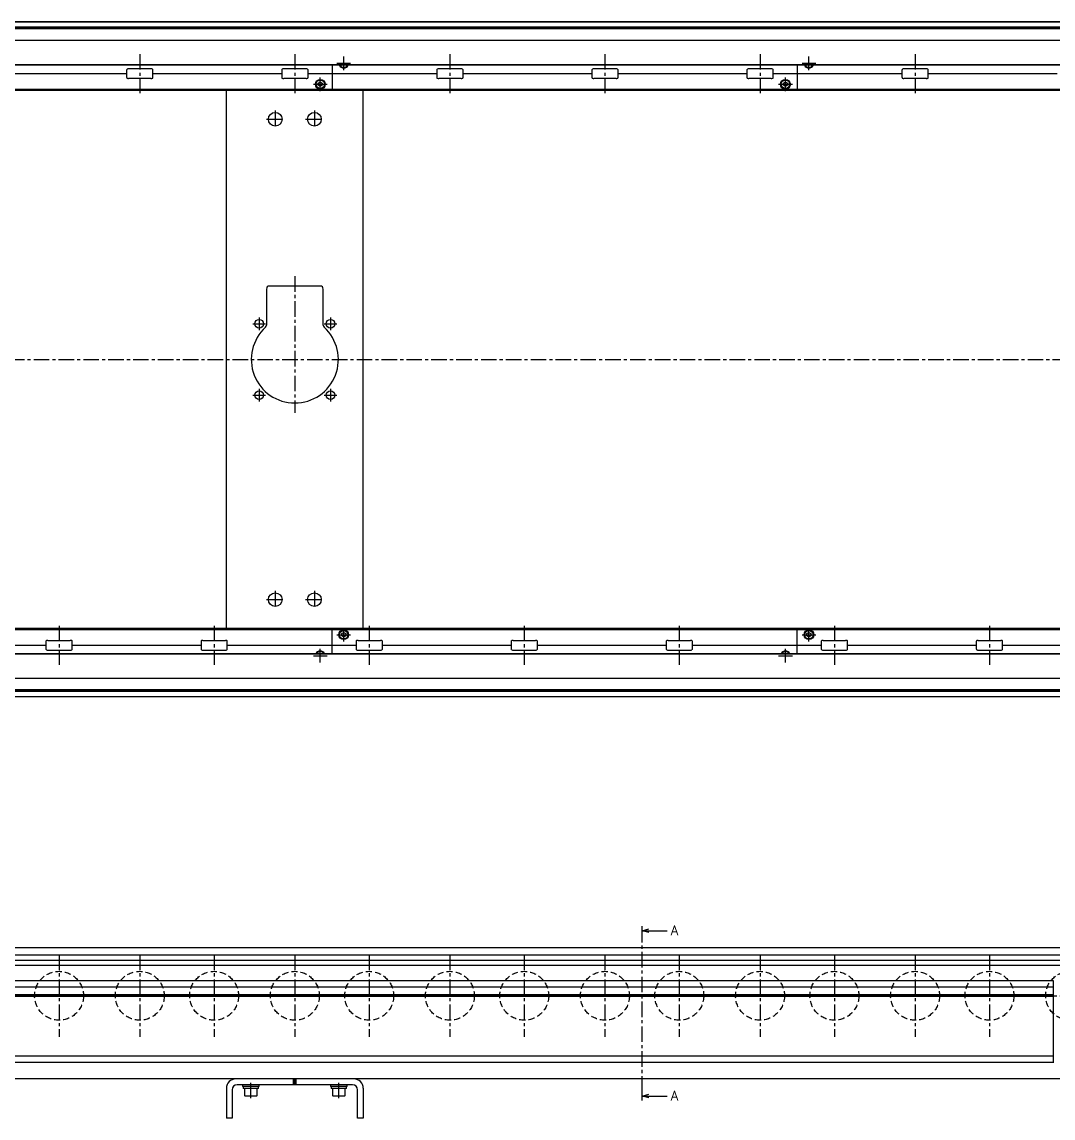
# Model space of a CAD drawing. Extents: x -10 to 3223, y -8 to 1201.
# Drawn here: x 1084 to 2138, y 28 to 1148 of the extents above; entities that cross this region are included whole.
import ezdxf

# ---------------------------------------------------------------- set-up
doc = ezdxf.new("R2010")
doc.units = 0
doc.header["$LTSCALE"] = 0.5
doc.linetypes.add('CENTER', pattern=[50.8, 31.75, -6.35, 6.35, -6.35])
doc.linetypes.add('DASHED', pattern=[19.05, 12.7, -6.35])
for name, color, linetype in [('MSM_CENTER', 1, 'CENTER'), ('MSM_CONTINUOUS', 7, 'CONTINUOUS'), ('MSM_DASHED', 4, 'DASHED'), ('MSM_PART_NUMBER', 7, 'CONTINUOUS')]:
    doc.layers.add(name, color=color, linetype=linetype)
doc.styles.get("Standard").update_dxf_attribs({"font": 'txt.shx', "height": 10, "bigfont": 'bigfont.shx'})

# ---------------------------------------------------------------- blocks, each defined once
blk = doc.blocks.new('*U88')
at = {"layer": 'MSM_PART_NUMBER'}
blk.add_text('A', height=10, dxfattribs=at).set_placement((1747.3, 214.9))
blk = doc.blocks.new('*U89')
at = {"layer": 'MSM_PART_NUMBER'}
blk.add_text('A', height=10, dxfattribs=at).set_placement((1747.3, 45.9))

msp = doc.modelspace()

# ---------------------------------------------------------------- linework, layer by layer
at = {"layer": 'MSM_CENTER'}
for p, q in [((1204.7, 1115.5), (1204.7, 1075.5)), ((1363.2, 1115.5), (1363.2, 1075.5)), ((1413.2, 1099.2), (1413.2, 1113.2)), ((1521.7, 1115.5), (1521.7, 1075.5)), ((1680.2, 1115.5), (1680.2, 1075.5)), ((1838.7, 1115.5), (1838.7, 1075.5)), ((1888.7, 1099.2), (1888.7, 1113.2)), ((1997.2, 1115.5), (1997.2, 1075.5)), ((1406.2, 1106.2), (1420.2, 1106.2)), ((1881.7, 1106.2), (1895.8, 1106.2)), ((1389.2, 1077.7), (1389.2, 1091.7)), ((1864.7, 1077.7), (1864.7, 1091.7)), ((1382.2, 1084.7), (1396.2, 1084.7)), ((1857.7, 1084.7), (1871.8, 1084.7)), ((1343.2, 1057.9), (1343.2, 1039.9)), ((1383.2, 1057.9), (1383.2, 1039.9)), ((1334.2, 1048.9), (1352.2, 1048.9)), ((1374.2, 1048.9), (1392.2, 1048.9)), ((1363.2, 888.4), (1363.2, 748.9)), ((1326.7, 846.4), (1326.7, 833.4)), ((1399.7, 846.4), (1399.7, 833.4)), ((1320.2, 839.9), (1333.2, 839.9)), ((1393.2, 839.9), (1406.2, 839.9)), ((359.7, 803.4), (2365.9, 803.4)), ((1326.7, 773.4), (1326.7, 760.4)), ((1399.7, 773.4), (1399.7, 760.4)), ((1320.2, 766.9), (1333.2, 766.9)), ((1393.2, 766.9), (1406.2, 766.9)), ((1343.2, 566.9), (1343.2, 548.9)), ((1383.2, 566.9), (1383.2, 548.9)), ((1334.2, 557.9), (1352.2, 557.9)), ((1374.2, 557.9), (1392.2, 557.9)), ((1122.2, 531.3), (1122.2, 491.3)), ((1280.7, 531.3), (1280.7, 491.3)), ((1413.2, 515), (1413.2, 529)), ((1439.2, 531.3), (1439.2, 491.3)), ((1597.7, 531.3), (1597.7, 491.3)), ((1756.2, 531.3), (1756.2, 491.3)), ((1888.7, 515), (1888.7, 529)), ((1914.7, 531.3), (1914.7, 491.3)), ((2073.2, 531.3), (2073.2, 491.3)), ((1406.2, 522), (1420.2, 522)), ((1881.7, 522), (1895.8, 522)), ((1389.2, 493.5), (1389.2, 507.5)), ((1864.7, 493.5), (1864.7, 507.5)), ((1382.2, 500.5), (1396.2, 500.5)), ((1857.7, 500.5), (1871.8, 500.5)), ((1718.2, 55), (1718.2, 215)), ((1122.2, 195), (1122.2, 111)), ((1204.7, 195), (1204.7, 111)), ((1280.7, 195), (1280.7, 111)), ((1363.2, 195), (1363.2, 111)), ((1439.2, 195), (1439.2, 111)), ((1521.7, 195), (1521.7, 111)), ((1597.7, 195), (1597.7, 111)), ((1680.2, 195), (1680.2, 111)), ((1756.2, 195), (1756.2, 111)), ((1838.7, 195), (1838.7, 111)), ((1914.7, 195), (1914.7, 111)), ((1997.2, 195), (1997.2, 111)), ((2073.2, 195), (2073.2, 111)), ((367.2, 153), (2356.3, 153)), ((1318.2, 48.4), (1318.2, 64)), ((1408.2, 48.4), (1408.2, 64))]:
    msp.add_line(p, q, dxfattribs=at)
at = {"layer": 'MSM_CONTINUOUS'}
for p, q in [((2355.9, 1148.4), (370.6, 1148.4)), ((2354.2, 1148.3), (372.2, 1148.3)), ((2329.6, 1142.9), (396.9, 1142.9)), ((2329.6, 1141.2), (396.9, 1141.2)), ((2329.5, 1142), (397, 1142)), ((2354.2, 1129.5), (372.2, 1129.5)), ((2354.2, 1104.1), (372.2, 1104.1)), ((2354.2, 1104.5), (422.2, 1104.5)), ((1191.3, 1099.5), (1191.3, 1091.5)), ((1216.2, 1100.5), (1193.3, 1100.5)), ((1218.2, 1091.5), (1218.2, 1099.5)), ((1349.8, 1099.5), (1349.8, 1091.5)), ((1374.7, 1100.5), (1351.8, 1100.5)), ((1376.7, 1091.5), (1376.7, 1099.5)), ((1401.2, 1104.1), (1401.2, 1079.4)), ((1413.2, 1103.9), (1412.9, 1104.1)), ((1413.6, 1104.1), (1413.2, 1103.9)), ((1508.3, 1099.5), (1508.3, 1091.5)), ((1533.2, 1100.5), (1510.3, 1100.5)), ((1535.2, 1091.5), (1535.2, 1099.5)), ((1666.8, 1099.5), (1666.8, 1091.5)), ((1691.7, 1100.5), (1668.8, 1100.5)), ((1693.7, 1091.5), (1693.7, 1099.5)), ((1825.3, 1099.5), (1825.3, 1091.5)), ((1850.2, 1100.5), (1827.3, 1100.5)), ((1852.2, 1091.5), (1852.2, 1099.5)), ((1876.7, 1104.1), (1876.7, 1079.4)), ((1888.7, 1103.9), (1888.4, 1104.1)), ((1889.1, 1104.1), (1888.7, 1103.9)), ((1983.8, 1099.5), (1983.8, 1091.5)), ((2008.7, 1100.5), (1985.8, 1100.5)), ((2010.7, 1091.5), (2010.7, 1099.5)), ((1191.3, 1095.5), (1059.7, 1095.5)), ((1216.2, 1090.5), (1193.3, 1090.5)), ((1349.8, 1095.5), (1218.2, 1095.5)), ((1374.7, 1090.5), (1351.8, 1090.5)), ((1508.3, 1095.5), (1376.7, 1095.5)), ((1387.2, 1085.9), (1389.2, 1087.1)), ((1389.2, 1087.1), (1391.2, 1085.9)), ((1533.2, 1090.5), (1510.3, 1090.5)), ((1666.8, 1095.5), (1535.2, 1095.5)), ((1691.7, 1090.5), (1668.8, 1090.5)), ((1825.3, 1095.5), (1693.7, 1095.5)), ((1850.2, 1090.5), (1827.3, 1090.5)), ((1983.8, 1095.5), (1852.2, 1095.5)), ((1862.7, 1085.9), (1864.7, 1087.1)), ((1864.7, 1087.1), (1866.7, 1085.9)), ((2008.7, 1090.5), (1985.8, 1090.5)), ((2142.3, 1095.5), (2010.7, 1095.5)), ((2352.2, 1079.4), (450.2, 1079.4)), ((2355.9, 1078.4), (450.2, 1078.4)), ((1293.2, 528.4), (1293.2, 1078.4)), ((1387.2, 1083.6), (1387.2, 1085.9)), ((1389.2, 1082.4), (1387.2, 1083.6)), ((1391.2, 1083.6), (1389.2, 1082.4)), ((1391.2, 1085.9), (1391.2, 1083.6)), ((1433.2, 528.4), (1433.2, 1078.4)), ((1862.7, 1083.6), (1862.7, 1085.9)), ((1864.7, 1082.4), (1862.7, 1083.6)), ((1866.7, 1083.6), (1864.7, 1082.4)), ((1866.7, 1085.9), (1866.7, 1083.6)), ((1334.2, 875.4), (1334.2, 838.5)), ((1389.2, 878.4), (1337.2, 878.4)), ((1392.2, 838.5), (1392.2, 875.4)), ((2355.9, 528.4), (450.2, 528.4)), ((450.2, 527.4), (2352.2, 527.4)), ((1401.2, 502.6), (1401.2, 527.4)), ((1876.7, 502.6), (1876.7, 527.4)), ((1110.8, 516.3), (1133.7, 516.3)), ((1269.3, 516.3), (1292.2, 516.3)), ((1411.2, 523.2), (1413.2, 524.4)), ((1411.2, 520.9), (1411.2, 523.2)), ((1413.2, 519.7), (1411.2, 520.9)), ((1413.2, 524.4), (1415.2, 523.2)), ((1415.2, 520.9), (1413.2, 519.7)), ((1415.2, 523.2), (1415.2, 520.9)), ((1427.8, 516.3), (1450.7, 516.3)), ((1586.3, 516.3), (1609.2, 516.3)), ((1744.8, 516.3), (1767.7, 516.3)), ((1886.7, 523.2), (1888.7, 524.4)), ((1886.7, 520.9), (1886.7, 523.2)), ((1888.7, 519.7), (1886.7, 520.9)), ((1888.7, 524.4), (1890.7, 523.2)), ((1890.7, 520.9), (1888.7, 519.7)), ((1890.7, 523.2), (1890.7, 520.9)), ((1903.3, 516.3), (1926.2, 516.3)), ((2061.8, 516.3), (2084.7, 516.3)), ((977.2, 511.3), (1108.8, 511.3)), ((1108.8, 515.3), (1108.8, 507.3)), ((1110.8, 506.3), (1133.7, 506.3)), ((1135.7, 507.3), (1135.7, 515.3)), ((1135.7, 511.3), (1267.3, 511.3)), ((1267.3, 515.3), (1267.3, 507.3)), ((1269.3, 506.3), (1292.2, 506.3)), ((1294.2, 507.3), (1294.2, 515.3)), ((1294.2, 511.3), (1425.8, 511.3)), ((1425.8, 515.3), (1425.8, 507.3)), ((1427.8, 506.3), (1450.7, 506.3)), ((1452.7, 507.3), (1452.7, 515.3)), ((1452.7, 511.3), (1584.3, 511.3)), ((1584.3, 515.3), (1584.3, 507.3)), ((1586.3, 506.3), (1609.2, 506.3)), ((1611.2, 507.3), (1611.2, 515.3)), ((1611.2, 511.3), (1742.8, 511.3)), ((1742.8, 515.3), (1742.8, 507.3)), ((1744.8, 506.3), (1767.7, 506.3)), ((1769.7, 507.3), (1769.7, 515.3)), ((1769.7, 511.3), (1901.3, 511.3)), ((1901.3, 515.3), (1901.3, 507.3)), ((1903.3, 506.3), (1926.2, 506.3)), ((1928.2, 507.3), (1928.2, 515.3)), ((1928.2, 511.3), (2059.8, 511.3)), ((2059.8, 515.3), (2059.8, 507.3)), ((2061.8, 506.3), (2084.7, 506.3)), ((2086.7, 507.3), (2086.7, 515.3)), ((2086.7, 511.3), (2218.3, 511.3)), ((2354.2, 502.6), (372.2, 502.6)), ((2354.2, 502.2), (422.2, 502.2)), ((1388.9, 502.6), (1389.2, 502.9)), ((1389.2, 502.9), (1389.6, 502.6)), ((1864.4, 502.6), (1864.7, 502.9)), ((1864.7, 502.9), (1865.1, 502.6)), ((2354.2, 477.2), (372.2, 477.2)), ((2329.6, 465.6), (396.9, 465.6)), ((2329.6, 463.9), (396.9, 463.9)), ((2329.5, 464.7), (397, 464.7)), ((2355.9, 458.4), (370.6, 458.4)), ((2354.2, 458.4), (372.2, 458.4)), ((1718.2, 215), (1718.2, 224)), ((1718.2, 219.5), (1725.2, 221.4)), ((1718.2, 219.5), (1743.9, 219.5)), ((1725.2, 217.6), (1718.2, 219.5)), ((2354.2, 202), (372.2, 202)), ((2354.2, 194.6), (674.4, 194.6)), ((2238.2, 189), (676.6, 189)), ((2238.2, 184), (678.6, 184)), ((2138.2, 168.3), (667.2, 168.3)), ((2138.2, 168.5), (2138.2, 84.5)), ((2138.2, 161.8), (682.2, 161.8)), ((2138.2, 153.9), (682.2, 153.9)), ((2138.2, 153), (682.2, 153)), ((2138.2, 152.1), (682.2, 152.1)), ((2138.2, 91.3), (682.2, 91.3)), ((2138.2, 84.8), (679.7, 84.8)), ((2355.9, 68), (472.2, 68)), ((1361.8, 62), (1361.8, 68)), ((1363.2, 62), (1363.2, 68)), ((1364.7, 62), (1364.7, 68)), ((1293.2, 58.5), (1293.2, 28)), ((1299.2, 57), (1299.2, 28)), ((1422.2, 62), (1304.2, 62)), ((1309.7, 62), (1309.7, 60.4)), ((1326.7, 60.4), (1309.7, 60.4)), ((1310.5, 60.4), (1310.5, 58.4)), ((1325.9, 58.4), (1310.5, 58.4)), ((1311.7, 58.4), (1311.7, 51.2)), ((1324.7, 51.2), (1324.7, 58.4)), ((1325.9, 58.4), (1325.9, 60.4)), ((1326.7, 60.4), (1326.7, 62)), ((1399.7, 62), (1399.7, 60.4)), ((1416.7, 60.4), (1399.7, 60.4)), ((1400.5, 60.4), (1400.5, 58.4)), ((1415.9, 58.4), (1400.5, 58.4)), ((1401.8, 58.4), (1401.8, 51.2)), ((1414.7, 51.2), (1414.7, 58.4)), ((1415.9, 58.4), (1415.9, 60.4)), ((1416.7, 60.4), (1416.7, 62)), ((1427.2, 28), (1427.2, 57)), ((1433.2, 58.5), (1433.2, 28)), ((1323.9, 50.4), (1312.5, 50.4)), ((1413.9, 50.4), (1402.5, 50.4)), ((1718.2, 46), (1718.2, 55)), ((1718.2, 50.5), (1725.2, 52.4)), ((1725.2, 48.6), (1718.2, 50.5)), ((1718.2, 50.5), (1743.9, 50.5)), ((1299.2, 28), (1293.2, 28)), ((1433.2, 28), (1427.2, 28))]:
    msp.add_line(p, q, dxfattribs=at)
for centre, radius in [((1389.2, 1084.7), 5), ((1389.2, 1084.7), 4.25), ((1864.7, 1084.7), 5), ((1864.7, 1084.7), 4.25), ((1343.2, 1048.9), 7), ((1383.2, 1048.9), 7), ((1326.7, 839.9), 4.5), ((1399.7, 839.9), 4.5), ((1326.7, 766.9), 4.5), ((1399.7, 766.9), 4.5), ((1343.2, 557.9), 7), ((1383.2, 557.9), 7), ((1413.2, 522), 5), ((1888.7, 522), 5), ((1413.2, 522), 4.25), ((1888.7, 522), 4.25)]:
    msp.add_circle(centre, radius, dxfattribs=at)
for centre, radius, start, end in [((1192.2, 1099.4), 0.882, 115.5328, 172.1027), ((1193.3, 1097.1), 3.41, 89.6687, 115.2454), ((1216.2, 1097.1), 3.41, 64.7546, 90.3313), ((1217.3, 1099.4), 0.882, 7.8973, 64.4672), ((1350.7, 1099.4), 0.882, 115.5328, 172.1027), ((1351.8, 1097.1), 3.41, 89.6687, 115.2454), ((1374.7, 1097.1), 3.41, 64.7546, 90.3313), ((1375.8, 1099.4), 0.882, 7.8973, 64.4672), ((1413.2, 1106.2), 5, 204.8346, 335.1654), ((1413.2, 1106.2), 4.25, 209.6116, 330.3884), ((1509.2, 1099.4), 0.882, 115.5328, 172.1027), ((1510.3, 1097.1), 3.41, 89.6687, 115.2454), ((1533.2, 1097.1), 3.41, 64.7546, 90.3313), ((1534.3, 1099.4), 0.882, 7.8973, 64.4672), ((1667.7, 1099.4), 0.882, 115.5328, 172.1027), ((1668.8, 1097.1), 3.41, 89.6687, 115.2454), ((1691.7, 1097.1), 3.41, 64.7546, 90.3313), ((1692.8, 1099.4), 0.882, 7.8973, 64.4672), ((1826.2, 1099.4), 0.882, 115.5328, 172.1027), ((1827.3, 1097.1), 3.41, 89.6687, 115.2454), ((1850.2, 1097.1), 3.41, 64.7546, 90.3313), ((1851.3, 1099.4), 0.882, 7.8973, 64.4672), ((1888.7, 1106.2), 5, 204.8346, 335.1654), ((1888.7, 1106.2), 4.25, 209.6116, 330.3884), ((1984.7, 1099.4), 0.882, 115.5328, 172.1027), ((1985.8, 1097.1), 3.41, 89.6687, 115.2454), ((2008.7, 1097.1), 3.41, 64.7546, 90.3313), ((2009.8, 1099.4), 0.882, 7.8973, 64.4672), ((1192.2, 1091.6), 0.882, 187.8973, 244.4672), ((1193.3, 1093.9), 3.41, 244.7546, 270.3313), ((1216.2, 1093.9), 3.41, 269.6687, 295.2454), ((1217.3, 1091.6), 0.882, 295.5328, 352.1027), ((1350.7, 1091.6), 0.882, 187.8973, 244.4672), ((1351.8, 1093.9), 3.41, 244.7546, 270.3313), ((1374.7, 1093.9), 3.41, 269.6687, 295.2454), ((1375.8, 1091.6), 0.882, 295.5328, 352.1027), ((1509.2, 1091.6), 0.882, 187.8973, 244.4672), ((1510.3, 1093.9), 3.41, 244.7546, 270.3313), ((1533.2, 1093.9), 3.41, 269.6687, 295.2454), ((1534.3, 1091.6), 0.882, 295.5328, 352.1027), ((1667.7, 1091.6), 0.882, 187.8973, 244.4672), ((1668.8, 1093.9), 3.41, 244.7546, 270.3313), ((1691.7, 1093.9), 3.41, 269.6687, 295.2454), ((1692.8, 1091.6), 0.882, 295.5328, 352.1027), ((1826.2, 1091.6), 0.882, 187.8973, 244.4672), ((1827.3, 1093.9), 3.41, 244.7546, 270.3313), ((1850.2, 1093.9), 3.41, 269.6687, 295.2454), ((1851.3, 1091.6), 0.882, 295.5328, 352.1027), ((1984.7, 1091.6), 0.882, 187.8973, 244.4672), ((1985.8, 1093.9), 3.41, 244.7546, 270.3313), ((2008.7, 1093.9), 3.41, 269.6687, 295.2454), ((2009.8, 1091.6), 0.882, 295.5328, 352.1027), ((1337.2, 875.4), 3, 90, 180), ((1389.2, 875.4), 3, 0, 90), ((1363.2, 803.4), 44.5, 132.3521, 47.6479), ((1331.2, 838.5), 3, 312.3521, 360), ((1395.3, 838.5), 3, 180, 227.6479), ((1109.7, 515.2), 0.882, 115.5328, 172.1027), ((1110.8, 512.9), 3.41, 89.6687, 115.2454), ((1133.7, 512.9), 3.41, 64.7546, 90.3313), ((1134.8, 515.2), 0.882, 7.8973, 64.4672), ((1268.2, 515.2), 0.882, 115.5328, 172.1027), ((1269.3, 512.9), 3.41, 89.6687, 115.2454), ((1292.2, 512.9), 3.41, 64.7546, 90.3313), ((1293.3, 515.2), 0.882, 7.8973, 64.4672), ((1426.7, 515.2), 0.882, 115.5328, 172.1027), ((1427.8, 512.9), 3.41, 89.6687, 115.2454), ((1450.7, 512.9), 3.41, 64.7546, 90.3313), ((1451.8, 515.2), 0.882, 7.8973, 64.4672), ((1585.2, 515.2), 0.882, 115.5328, 172.1027), ((1586.3, 512.9), 3.41, 89.6687, 115.2454), ((1609.2, 512.9), 3.41, 64.7546, 90.3313), ((1610.3, 515.2), 0.882, 7.8973, 64.4672), ((1743.7, 515.2), 0.882, 115.5328, 172.1027), ((1744.8, 512.9), 3.41, 89.6687, 115.2454), ((1767.7, 512.9), 3.41, 64.7546, 90.3313), ((1768.8, 515.2), 0.882, 7.8973, 64.4672), ((1902.2, 515.2), 0.882, 115.5328, 172.1027), ((1903.3, 512.9), 3.41, 89.6687, 115.2454), ((1926.2, 512.9), 3.41, 64.7546, 90.3313), ((1927.3, 515.2), 0.882, 7.8973, 64.4672), ((2060.7, 515.2), 0.882, 115.5328, 172.1027), ((2061.8, 512.9), 3.41, 89.6687, 115.2454), ((2084.7, 512.9), 3.41, 64.7546, 90.3313), ((2085.8, 515.2), 0.882, 7.8973, 64.4672), ((1109.7, 507.4), 0.882, 187.8973, 244.4672), ((1110.8, 509.7), 3.41, 244.7546, 270.3313), ((1133.7, 509.7), 3.41, 269.6687, 295.2454), ((1134.8, 507.4), 0.882, 295.5328, 352.1027), ((1268.2, 507.4), 0.882, 187.8973, 244.4672), ((1269.3, 509.7), 3.41, 244.7546, 270.3313), ((1292.2, 509.7), 3.41, 269.6687, 295.2454), ((1293.3, 507.4), 0.882, 295.5328, 352.1027), ((1389.2, 500.5), 5, 24.8346, 155.1654), ((1389.2, 500.5), 4.25, 29.6116, 150.3884), ((1426.7, 507.4), 0.882, 187.8973, 244.4672), ((1427.8, 509.7), 3.41, 244.7546, 270.3313), ((1450.7, 509.7), 3.41, 269.6687, 295.2454), ((1451.8, 507.4), 0.882, 295.5328, 352.1027), ((1585.2, 507.4), 0.882, 187.8973, 244.4672), ((1586.3, 509.7), 3.41, 244.7546, 270.3313), ((1609.2, 509.7), 3.41, 269.6687, 295.2454), ((1610.3, 507.4), 0.882, 295.5328, 352.1027), ((1743.7, 507.4), 0.882, 187.8973, 244.4672), ((1744.8, 509.7), 3.41, 244.7546, 270.3313), ((1767.7, 509.7), 3.41, 269.6687, 295.2454), ((1768.8, 507.4), 0.882, 295.5328, 352.1027), ((1864.7, 500.5), 5, 24.8346, 155.1654), ((1864.7, 500.5), 4.25, 29.6116, 150.3884), ((1902.2, 507.4), 0.882, 187.8973, 244.4672), ((1903.3, 509.7), 3.41, 244.7546, 270.3313), ((1926.2, 509.7), 3.41, 269.6687, 295.2454), ((1927.3, 507.4), 0.882, 295.5328, 352.1027), ((2060.7, 507.4), 0.882, 187.8973, 244.4672), ((2061.8, 509.7), 3.41, 244.7546, 270.3313), ((2084.7, 509.7), 3.41, 269.6687, 295.2454), ((2085.8, 507.4), 0.882, 295.5328, 352.1027), ((1302.7, 58.5), 9.5, 90, 180), ((1423.7, 58.5), 9.5, 0, 90), ((1304.2, 57), 5, 90, 180), ((1422.2, 57), 5, 0, 90), ((1312.5, 51.2), 0.8, 180, 270), ((1323.9, 51.2), 0.8, 270, 0), ((1402.5, 51.2), 0.8, 180, 270), ((1413.9, 51.2), 0.8, 270, 0)]:
    msp.add_arc(centre, radius, start, end, dxfattribs=at)
at = {"layer": 'MSM_DASHED'}
for centre in [(1122.2, 153), (1204.7, 153), (1280.7, 153), (1363.2, 153), (1439.2, 153), (1521.7, 153), (1597.7, 153), (1680.2, 153), (1756.2, 153), (1838.7, 153), (1914.7, 153), (1997.2, 153), (2073.2, 153), (2155.7, 153)]:
    msp.add_circle(centre, 25, dxfattribs=at)

# ---------------------------------------------------------------- block references
at = {"layer": 'MSM_CONTINUOUS'}
for name in ['*U88', '*U89']:
    msp.add_blockref(name, (0, 0), dxfattribs=at)

doc.saveas('drawing.dxf')
